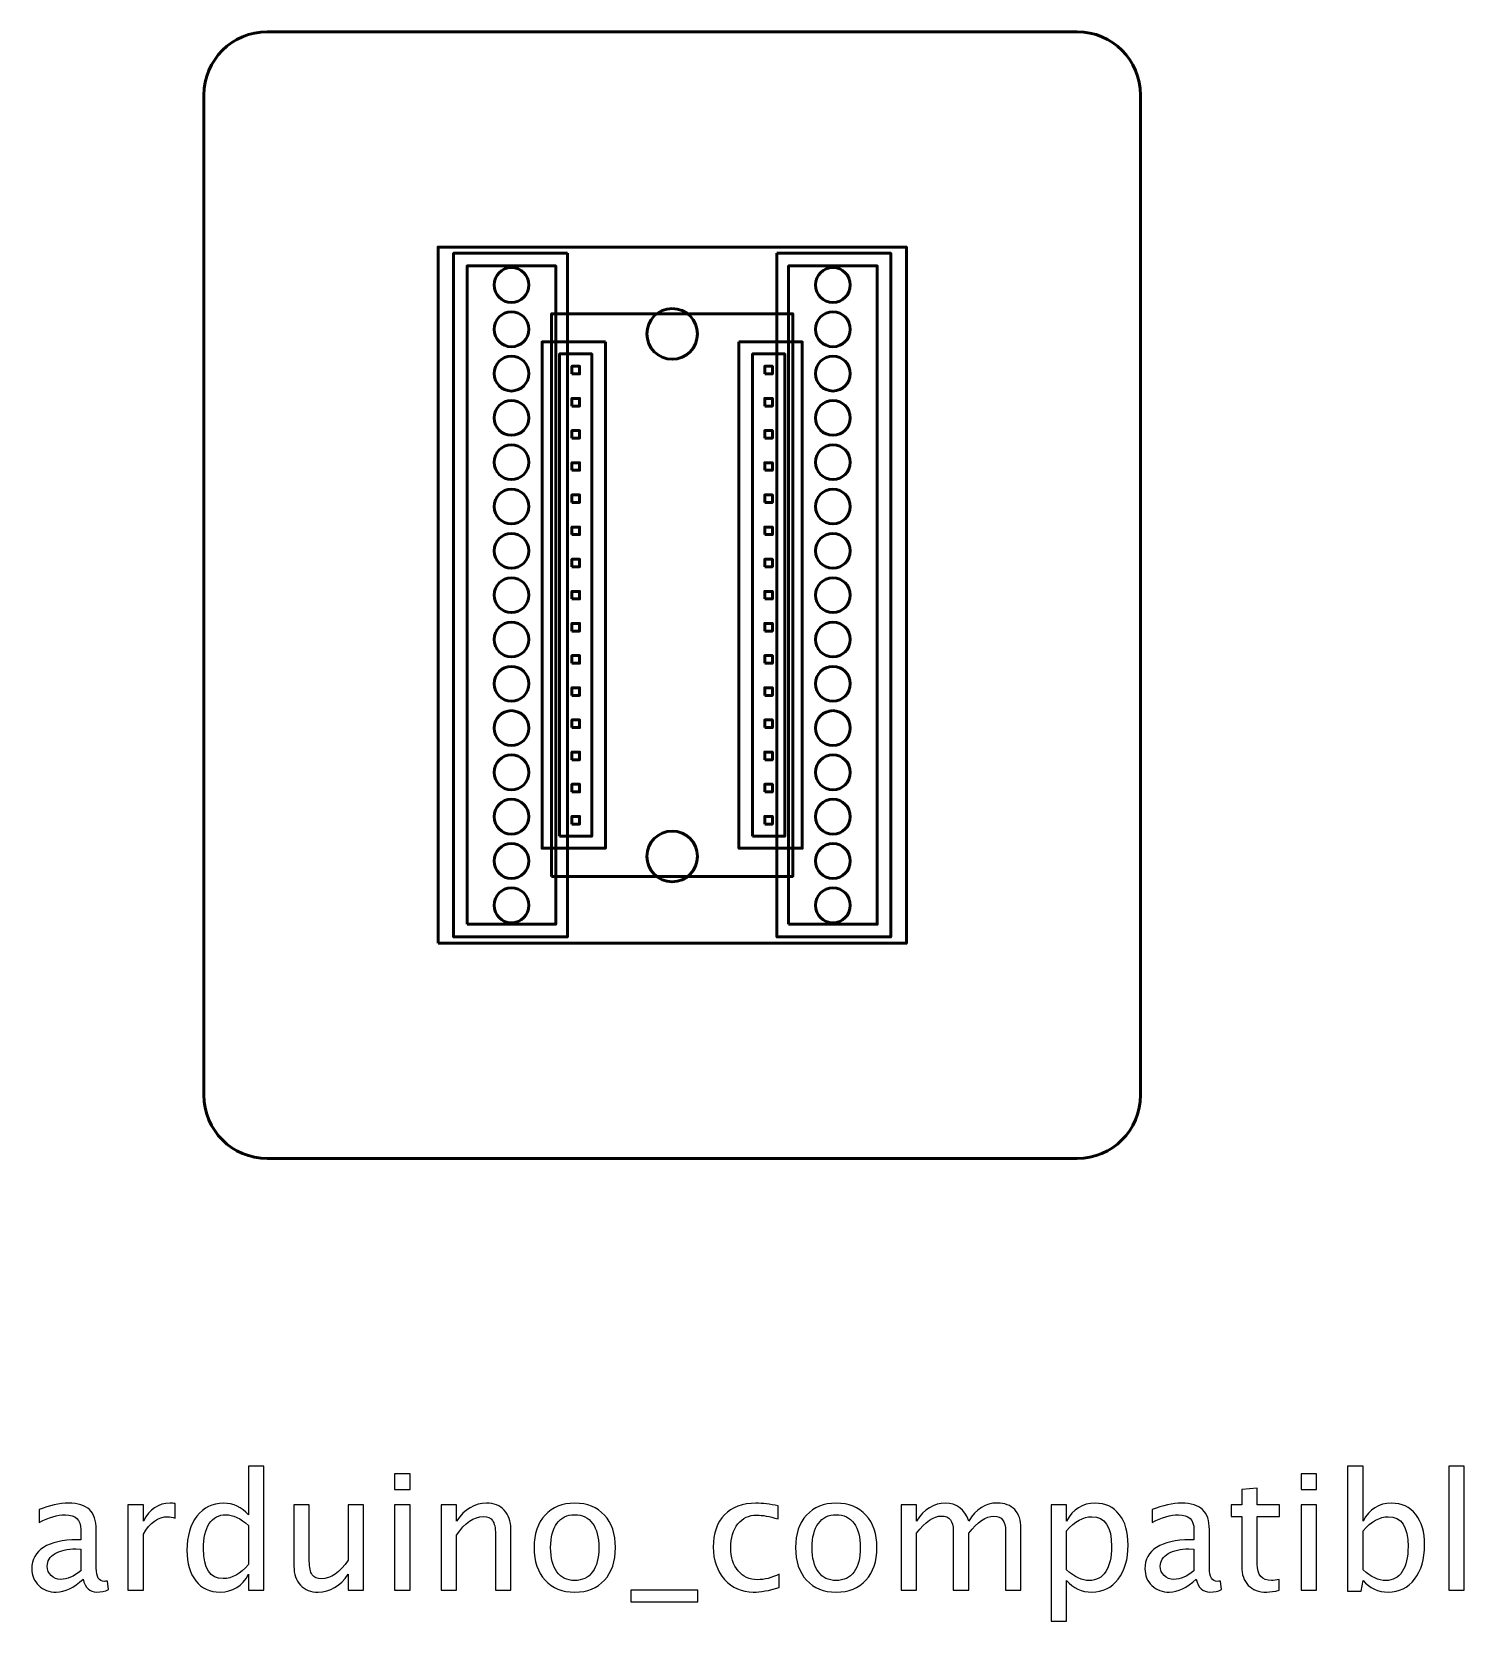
# Model space of a CAD drawing. Header units: centimetres. Extents: x -55 to 43, y -73 to 74.
# Drawn here: x -5.06 to 6.26, y -12.61 to -0.05 of the extents above; entities that cross this region are included whole.
import ezdxf

# ---------------------------------------------------------------- set-up
doc = ezdxf.new("R2010")
doc.units = ezdxf.units.CM
doc.header["$MEASUREMENT"] = 0
doc.layers.add('Layer 1', color=7, linetype='Continuous')

msp = doc.modelspace()

# ---------------------------------------------------------------- linework, layer by layer
at = {"layer": 'Layer 1', "color": 4, "lineweight": 53}
for points in [[(-1.85, -7.25), (1.85, -7.25), (1.85, -1.75), (-1.85, -1.75), (-1.85, -7.25)], [(-1.62, -7.1), (-0.92, -7.1), (-0.92, -1.9), (-1.62, -1.9), (-1.62, -7.1)], [(0.92, -7.1), (1.62, -7.1), (1.62, -1.9), (0.92, -1.9), (0.92, -7.1)], [(-0.9525, -6.7225), (0.9525, -6.7225), (0.9525, -2.2775), (-0.9525, -2.2775), (-0.9525, -6.7225)], [(-0.889, -6.405), (-0.635, -6.405), (-0.635, -2.595), (-0.889, -2.595), (-0.889, -6.405)], [(0.635, -6.405), (0.889, -6.405), (0.889, -2.595), (0.635, -2.595), (0.635, -6.405)], [(-0.792, -2.752), (-0.732, -2.752), (-0.732, -2.692), (-0.792, -2.692), (-0.792, -2.752)], [(0.732, -2.752), (0.792, -2.752), (0.792, -2.692), (0.732, -2.692), (0.732, -2.752)], [(-0.792, -3.006), (-0.732, -3.006), (-0.732, -2.946), (-0.792, -2.946), (-0.792, -3.006)], [(0.732, -3.006), (0.792, -3.006), (0.792, -2.946), (0.732, -2.946), (0.732, -3.006)], [(-0.792, -3.26), (-0.732, -3.26), (-0.732, -3.2), (-0.792, -3.2), (-0.792, -3.26)], [(0.732, -3.26), (0.792, -3.26), (0.792, -3.2), (0.732, -3.2), (0.732, -3.26)], [(-0.792, -3.514), (-0.732, -3.514), (-0.732, -3.454), (-0.792, -3.454), (-0.792, -3.514)], [(0.732, -3.514), (0.792, -3.514), (0.792, -3.454), (0.732, -3.454), (0.732, -3.514)], [(-0.792, -3.768), (-0.732, -3.768), (-0.732, -3.708), (-0.792, -3.708), (-0.792, -3.768)], [(0.732, -3.768), (0.792, -3.768), (0.792, -3.708), (0.732, -3.708), (0.732, -3.768)], [(-0.792, -4.022), (-0.732, -4.022), (-0.732, -3.962), (-0.792, -3.962), (-0.792, -4.022)], [(0.732, -4.022), (0.792, -4.022), (0.792, -3.962), (0.732, -3.962), (0.732, -4.022)], [(-0.792, -4.276), (-0.732, -4.276), (-0.732, -4.216), (-0.792, -4.216), (-0.792, -4.276)], [(0.732, -4.276), (0.792, -4.276), (0.792, -4.216), (0.732, -4.216), (0.732, -4.276)], [(-0.792, -4.53), (-0.732, -4.53), (-0.732, -4.47), (-0.792, -4.47), (-0.792, -4.53)], [(0.732, -4.53), (0.792, -4.53), (0.792, -4.47), (0.732, -4.47), (0.732, -4.53)], [(-0.792, -4.784), (-0.732, -4.784), (-0.732, -4.724), (-0.792, -4.724), (-0.792, -4.784)], [(0.732, -4.784), (0.792, -4.784), (0.792, -4.724), (0.732, -4.724), (0.732, -4.784)], [(-0.792, -5.038), (-0.732, -5.038), (-0.732, -4.978), (-0.792, -4.978), (-0.792, -5.038)], [(0.732, -5.038), (0.792, -5.038), (0.792, -4.978), (0.732, -4.978), (0.732, -5.038)], [(-0.792, -5.292), (-0.732, -5.292), (-0.732, -5.232), (-0.792, -5.232), (-0.792, -5.292)], [(0.732, -5.292), (0.792, -5.292), (0.792, -5.232), (0.732, -5.232), (0.732, -5.292)], [(-0.792, -5.546), (-0.732, -5.546), (-0.732, -5.486), (-0.792, -5.486), (-0.792, -5.546)], [(0.732, -5.546), (0.792, -5.546), (0.792, -5.486), (0.732, -5.486), (0.732, -5.546)], [(-0.792, -5.8), (-0.732, -5.8), (-0.732, -5.74), (-0.792, -5.74), (-0.792, -5.8)], [(0.732, -5.8), (0.792, -5.8), (0.792, -5.74), (0.732, -5.74), (0.732, -5.8)], [(-0.792, -6.054), (-0.732, -6.054), (-0.732, -5.994), (-0.792, -5.994), (-0.792, -6.054)], [(0.732, -6.054), (0.792, -6.054), (0.792, -5.994), (0.732, -5.994), (0.732, -6.054)], [(-0.792, -6.308), (-0.732, -6.308), (-0.732, -6.248), (-0.792, -6.248), (-0.792, -6.308)], [(0.732, -6.308), (0.792, -6.308), (0.792, -6.248), (0.732, -6.248), (0.732, -6.308)]]:
    msp.add_lwpolyline(points, close=True, dxfattribs=at)
for centre, major_axis in [((-1.27, -2.05), (0, 0.1375)), ((1.27, -2.05), (0, 0.1375)), ((0, -2.43625), (0, 0.2)), ((-1.27, -2.4), (0, 0.1375)), ((1.27, -2.4), (0, 0.1375)), ((-1.27, -2.75), (0, 0.1375)), ((1.27, -2.75), (0, 0.1375)), ((-1.27, -3.1), (0, 0.1375)), ((1.27, -3.1), (0, 0.1375)), ((-1.27, -3.45), (0, 0.1375)), ((1.27, -3.45), (0, 0.1375)), ((-1.27, -3.8), (0, 0.1375)), ((1.27, -3.8), (0, 0.1375)), ((-1.27, -4.15), (0, 0.1375)), ((1.27, -4.15), (0, 0.1375)), ((-1.27, -4.5), (0, 0.1375)), ((1.27, -4.5), (0, 0.1375)), ((-1.27, -4.85), (0, 0.1375)), ((1.27, -4.85), (0, 0.1375)), ((-1.27, -5.2), (0, 0.1375)), ((1.27, -5.2), (0, 0.1375)), ((-1.27, -5.55), (0, 0.1375)), ((1.27, -5.55), (0, 0.1375)), ((-1.27, -5.9), (0, 0.1375)), ((1.27, -5.9), (0, 0.1375)), ((-1.27, -6.25), (0, 0.1375)), ((1.27, -6.25), (0, 0.1375)), ((0, -6.56375), (0, 0.2)), ((-1.27, -6.6), (0, 0.1375)), ((1.27, -6.6), (0, 0.1375)), ((-1.27, -6.95), (0, 0.1375)), ((1.27, -6.95), (0, 0.1375))]:
    msp.add_ellipse(centre, major_axis=major_axis, ratio=1, dxfattribs=at)
at = {"layer": 'Layer 1', "lineweight": 53}
for points, knots in [([(-3.7, -8.45), (-3.7, -8.45), (-3.7, -0.55), (-3.7, -0.55), (-3.7, -0.55), (-3.7, -0.27386), (-3.47614, -0.05), (-3.2, -0.05), (-3.2, -0.05), (-3.2, -0.05), (3.2, -0.05), (3.2, -0.05), (3.2, -0.05), (3.47614, -0.05), (3.7, -0.27386), (3.7, -0.55), (3.7, -0.55), (3.7, -0.55), (3.7, -8.45), (3.7, -8.45), (3.7, -8.45), (3.7, -8.72614), (3.47614, -8.95), (3.2, -8.95), (3.2, -8.95), (3.2, -8.95), (-3.2, -8.95), (-3.2, -8.95), (-3.2, -8.95), (-3.47614, -8.95), (-3.7, -8.72614), (-3.7, -8.45)], [0, 0, 0, 0, 0.11111111, 0.11111111, 0.11111111, 0.11111111, 0.22222222, 0.22222222, 0.22222222, 0.22222222, 0.33333333, 0.33333333, 0.33333333, 0.33333333, 0.44444444, 0.44444444, 0.44444444, 0.44444444, 0.55555556, 0.55555556, 0.55555556, 0.55555556, 0.66666667, 0.66666667, 0.66666667, 0.66666667, 0.77777778, 0.77777778, 0.77777778, 0.77777778, 1, 1, 1, 1]), ([(-0.8275, -1.8), (-0.8275, -1.8), (-1.7275, -1.8), (-1.7275, -1.8), (-1.7275, -1.8), (-1.7275, -1.8), (-1.7275, -7.2), (-1.7275, -7.2), (-1.7275, -7.2), (-1.7275, -7.2), (-0.8275, -7.2), (-0.8275, -7.2), (-0.8275, -7.2), (-0.8275, -7.2), (-0.8275, -1.8), (-0.8275, -1.8)], [0, 0, 0, 0, 0.2, 0.2, 0.2, 0.2, 0.4, 0.4, 0.4, 0.4, 0.6, 0.6, 0.6, 0.6, 1, 1, 1, 1]), ([(0.8275, -1.8), (0.8275, -1.8), (1.7275, -1.8), (1.7275, -1.8), (1.7275, -1.8), (1.7275, -1.8), (1.7275, -7.2), (1.7275, -7.2), (1.7275, -7.2), (1.7275, -7.2), (0.8275, -7.2), (0.8275, -7.2), (0.8275, -7.2), (0.8275, -7.2), (0.8275, -1.8), (0.8275, -1.8)], [0, 0, 0, 0, 0.2, 0.2, 0.2, 0.2, 0.4, 0.4, 0.4, 0.4, 0.6, 0.6, 0.6, 0.6, 1, 1, 1, 1]), ([(-0.5275, -2.5), (-0.5275, -2.5), (-1.0275, -2.5), (-1.0275, -2.5), (-1.0275, -2.5), (-1.0275, -2.5), (-1.0275, -6.5), (-1.0275, -6.5), (-1.0275, -6.5), (-1.0275, -6.5), (-0.5275, -6.5), (-0.5275, -6.5), (-0.5275, -6.5), (-0.5275, -6.5), (-0.5275, -2.5), (-0.5275, -2.5)], [0, 0, 0, 0, 0.2, 0.2, 0.2, 0.2, 0.4, 0.4, 0.4, 0.4, 0.6, 0.6, 0.6, 0.6, 1, 1, 1, 1]), ([(0.5275, -2.5), (0.5275, -2.5), (1.0275, -2.5), (1.0275, -2.5), (1.0275, -2.5), (1.0275, -2.5), (1.0275, -6.5), (1.0275, -6.5), (1.0275, -6.5), (1.0275, -6.5), (0.5275, -6.5), (0.5275, -6.5), (0.5275, -6.5), (0.5275, -6.5), (0.5275, -2.5), (0.5275, -2.5)], [0, 0, 0, 0, 0.2, 0.2, 0.2, 0.2, 0.4, 0.4, 0.4, 0.4, 0.6, 0.6, 0.6, 0.6, 1, 1, 1, 1])]:
    msp.add_open_spline(points, degree=3, knots=knots, dxfattribs=at)
at = {"layer": 'Layer 1'}
for points, knots in [([(-3.3473, -12.36003), (-3.3473, -12.36003), (-3.3473, -12.23366), (-3.3473, -12.23366), (-3.3473, -12.23366), (-3.39704, -12.32807), (-3.47197, -12.37527), (-3.57209, -12.37527), (-3.57209, -12.37527), (-3.65337, -12.37527), (-3.71729, -12.34585), (-3.76386, -12.28679), (-3.76386, -12.28679), (-3.81043, -12.22774), (-3.83371, -12.14709), (-3.83371, -12.04486), (-3.83371, -12.04486), (-3.83371, -11.9331), (-3.80725, -11.84314), (-3.75455, -11.77498), (-3.75455, -11.77498), (-3.70163, -11.70704), (-3.6322, -11.67296), (-3.54605, -11.67296), (-3.54605, -11.67296), (-3.46626, -11.67296), (-3.39979, -11.70344), (-3.3473, -11.76461), (-3.3473, -11.76461), (-3.3473, -11.76461), (-3.3473, -11.38086), (-3.3473, -11.38086), (-3.3473, -11.38086), (-3.3473, -11.38086), (-3.22538, -11.38086), (-3.22538, -11.38086), (-3.22538, -11.38086), (-3.22538, -11.38086), (-3.22538, -12.36003), (-3.22538, -12.36003), (-3.22538, -12.36003), (-3.22538, -12.36003), (-3.3473, -12.36003), (-3.3473, -12.36003)], [0, 0, 0, 0, 0.08333333, 0.08333333, 0.08333333, 0.08333333, 0.16666667, 0.16666667, 0.16666667, 0.16666667, 0.25, 0.25, 0.25, 0.25, 0.33333333, 0.33333333, 0.33333333, 0.33333333, 0.41666667, 0.41666667, 0.41666667, 0.41666667, 0.5, 0.5, 0.5, 0.5, 0.58333333, 0.58333333, 0.58333333, 0.58333333, 0.66666667, 0.66666667, 0.66666667, 0.66666667, 0.75, 0.75, 0.75, 0.75, 0.83333333, 0.83333333, 0.83333333, 0.83333333, 1, 1, 1, 1]), ([(5.33653, -12.36765), (5.33653, -12.36765), (5.33653, -11.38086), (5.33653, -11.38086), (5.33653, -11.38086), (5.33653, -11.38086), (5.45845, -11.38086), (5.45845, -11.38086), (5.45845, -11.38086), (5.45845, -11.38086), (5.45845, -11.81414), (5.45845, -11.81414), (5.45845, -11.81414), (5.5084, -11.71995), (5.58355, -11.67296), (5.68366, -11.67296), (5.68366, -11.67296), (5.76473, -11.67296), (5.82844, -11.70238), (5.87501, -11.76144), (5.87501, -11.76144), (5.92158, -11.82049), (5.94486, -11.90114), (5.94486, -12.00337), (5.94486, -12.00337), (5.94486, -12.11471), (5.9184, -12.20467), (5.8657, -12.27282), (5.8657, -12.27282), (5.81299, -12.34119), (5.74357, -12.37527), (5.65763, -12.37527), (5.65763, -12.37527), (5.57783, -12.37527), (5.51137, -12.34479), (5.45845, -12.28362), (5.45845, -12.28362), (5.45845, -12.28362), (5.44363, -12.36765), (5.44363, -12.36765), (5.44363, -12.36765), (5.44363, -12.36765), (5.33653, -12.36765), (5.33653, -12.36765)], [0, 0, 0, 0, 0.08333333, 0.08333333, 0.08333333, 0.08333333, 0.16666667, 0.16666667, 0.16666667, 0.16666667, 0.25, 0.25, 0.25, 0.25, 0.33333333, 0.33333333, 0.33333333, 0.33333333, 0.41666667, 0.41666667, 0.41666667, 0.41666667, 0.5, 0.5, 0.5, 0.5, 0.58333333, 0.58333333, 0.58333333, 0.58333333, 0.66666667, 0.66666667, 0.66666667, 0.66666667, 0.75, 0.75, 0.75, 0.75, 0.83333333, 0.83333333, 0.83333333, 0.83333333, 1, 1, 1, 1]), ([(6.13578, -12.36003), (6.13578, -12.36003), (6.13578, -11.38086), (6.13578, -11.38086), (6.13578, -11.38086), (6.13578, -11.38086), (6.2577, -11.38086), (6.2577, -11.38086), (6.2577, -11.38086), (6.2577, -11.38086), (6.2577, -12.36003), (6.2577, -12.36003), (6.2577, -12.36003), (6.2577, -12.36003), (6.13578, -12.36003), (6.13578, -12.36003)], [0, 0, 0, 0, 0.2, 0.2, 0.2, 0.2, 0.4, 0.4, 0.4, 0.4, 0.6, 0.6, 0.6, 0.6, 1, 1, 1, 1]), ([(-2.19287, -11.56374), (-2.19287, -11.56374), (-2.19287, -11.44182), (-2.19287, -11.44182), (-2.19287, -11.44182), (-2.19287, -11.44182), (-2.07095, -11.44182), (-2.07095, -11.44182), (-2.07095, -11.44182), (-2.07095, -11.44182), (-2.07095, -11.56374), (-2.07095, -11.56374), (-2.07095, -11.56374), (-2.07095, -11.56374), (-2.19287, -11.56374), (-2.19287, -11.56374)], [0, 0, 0, 0, 0.2, 0.2, 0.2, 0.2, 0.4, 0.4, 0.4, 0.4, 0.6, 0.6, 0.6, 0.6, 1, 1, 1, 1]), ([(4.9695, -11.56374), (4.9695, -11.56374), (4.9695, -11.44182), (4.9695, -11.44182), (4.9695, -11.44182), (4.9695, -11.44182), (5.09142, -11.44182), (5.09142, -11.44182), (5.09142, -11.44182), (5.09142, -11.44182), (5.09142, -11.56374), (5.09142, -11.56374), (5.09142, -11.56374), (5.09142, -11.56374), (4.9695, -11.56374), (4.9695, -11.56374)], [0, 0, 0, 0, 0.2, 0.2, 0.2, 0.2, 0.4, 0.4, 0.4, 0.4, 0.6, 0.6, 0.6, 0.6, 1, 1, 1, 1]), ([(-4.65434, -12.2743), (-4.72757, -12.34161), (-4.79806, -12.37527), (-4.86579, -12.37527), (-4.86579, -12.37527), (-4.92146, -12.37527), (-4.96782, -12.35791), (-5.00443, -12.32299), (-5.00443, -12.32299), (-5.04126, -12.28806), (-5.05968, -12.24404), (-5.05968, -12.19091), (-5.05968, -12.19091), (-5.05968, -12.11746), (-5.02878, -12.06094), (-4.96697, -12.02157), (-4.96697, -12.02157), (-4.90516, -11.9822), (-4.81647, -11.96252), (-4.7009, -11.96252), (-4.7009, -11.96252), (-4.7009, -11.96252), (-4.67233, -11.96252), (-4.67233, -11.96252), (-4.67233, -11.96252), (-4.67233, -11.96252), (-4.67233, -11.88145), (-4.67233, -11.88145), (-4.67233, -11.88145), (-4.67233, -11.80335), (-4.71297, -11.7644), (-4.79446, -11.7644), (-4.79446, -11.7644), (-4.85754, -11.7644), (-4.92654, -11.7843), (-5.00126, -11.82409), (-5.00126, -11.82409), (-5.00126, -11.82409), (-5.00126, -11.72376), (-5.00126, -11.72376), (-5.00126, -11.72376), (-4.91913, -11.68989), (-4.84166, -11.67296), (-4.76906, -11.67296), (-4.76906, -11.67296), (-4.69434, -11.67296), (-4.6391, -11.68989), (-4.60375, -11.72397), (-4.60375, -11.72397), (-4.56819, -11.75805), (-4.55041, -11.81054), (-4.55041, -11.88145), (-4.55041, -11.88145), (-4.55041, -11.88145), (-4.55041, -12.18562), (-4.55041, -12.18562), (-4.55041, -12.18562), (-4.55041, -12.25525), (-4.52903, -12.29018), (-4.48606, -12.29018), (-4.48606, -12.29018), (-4.48077, -12.29018), (-4.47294, -12.28933), (-4.46257, -12.28764), (-4.46257, -12.28764), (-4.46257, -12.28764), (-4.45389, -12.35537), (-4.45389, -12.35537), (-4.45389, -12.35537), (-4.48162, -12.36871), (-4.5121, -12.37527), (-4.54554, -12.37527), (-4.54554, -12.37527), (-4.60248, -12.37527), (-4.63867, -12.34161), (-4.65434, -12.2743)], [0, 0, 0, 0, 0.05, 0.05, 0.05, 0.05, 0.1, 0.1, 0.1, 0.1, 0.15, 0.15, 0.15, 0.15, 0.2, 0.2, 0.2, 0.2, 0.25, 0.25, 0.25, 0.25, 0.3, 0.3, 0.3, 0.3, 0.35, 0.35, 0.35, 0.35, 0.4, 0.4, 0.4, 0.4, 0.45, 0.45, 0.45, 0.45, 0.5, 0.5, 0.5, 0.5, 0.55, 0.55, 0.55, 0.55, 0.6, 0.6, 0.6, 0.6, 0.65, 0.65, 0.65, 0.65, 0.7, 0.7, 0.7, 0.7, 0.75, 0.75, 0.75, 0.75, 0.8, 0.8, 0.8, 0.8, 0.85, 0.85, 0.85, 0.85, 0.9, 0.9, 0.9, 0.9, 1, 1, 1, 1]), ([(-4.30001, -12.36003), (-4.30001, -12.36003), (-4.30001, -11.68693), (-4.30001, -11.68693), (-4.30001, -11.68693), (-4.30001, -11.68693), (-4.17809, -11.68693), (-4.17809, -11.68693), (-4.17809, -11.68693), (-4.17809, -11.68693), (-4.17809, -11.81414), (-4.17809, -11.81414), (-4.17809, -11.81414), (-4.12962, -11.71995), (-4.05934, -11.67296), (-3.96706, -11.67296), (-3.96706, -11.67296), (-3.95457, -11.67296), (-3.94145, -11.67402), (-3.9279, -11.67613), (-3.9279, -11.67613), (-3.9279, -11.67613), (-3.9279, -11.79022), (-3.9279, -11.79022), (-3.9279, -11.79022), (-3.94907, -11.78324), (-3.96769, -11.77964), (-3.98378, -11.77964), (-3.98378, -11.77964), (-4.06125, -11.77964), (-4.12602, -11.82536), (-4.17809, -11.91701), (-4.17809, -11.91701), (-4.17809, -11.91701), (-4.17809, -12.36003), (-4.17809, -12.36003), (-4.17809, -12.36003), (-4.17809, -12.36003), (-4.30001, -12.36003), (-4.30001, -12.36003)], [0, 0, 0, 0, 0.09090909, 0.09090909, 0.09090909, 0.09090909, 0.18181818, 0.18181818, 0.18181818, 0.18181818, 0.27272727, 0.27272727, 0.27272727, 0.27272727, 0.36363636, 0.36363636, 0.36363636, 0.36363636, 0.45454545, 0.45454545, 0.45454545, 0.45454545, 0.54545455, 0.54545455, 0.54545455, 0.54545455, 0.63636364, 0.63636364, 0.63636364, 0.63636364, 0.72727273, 0.72727273, 0.72727273, 0.72727273, 0.81818182, 0.81818182, 0.81818182, 0.81818182, 1, 1, 1, 1]), ([(-1.82584, -12.36003), (-1.82584, -12.36003), (-1.82584, -11.68693), (-1.82584, -11.68693), (-1.82584, -11.68693), (-1.82584, -11.68693), (-1.70392, -11.68693), (-1.70392, -11.68693), (-1.70392, -11.68693), (-1.70392, -11.68693), (-1.70392, -11.81414), (-1.70392, -11.81414), (-1.70392, -11.81414), (-1.63936, -11.71995), (-1.5602, -11.67296), (-1.46664, -11.67296), (-1.46664, -11.67296), (-1.4078, -11.67296), (-1.36102, -11.69137), (-1.32652, -11.72842), (-1.32652, -11.72842), (-1.29202, -11.76525), (-1.27466, -11.81499), (-1.27466, -11.87722), (-1.27466, -11.87722), (-1.27466, -11.87722), (-1.27466, -12.36003), (-1.27466, -12.36003), (-1.27466, -12.36003), (-1.27466, -12.36003), (-1.39658, -12.36003), (-1.39658, -12.36003), (-1.39658, -12.36003), (-1.39658, -12.36003), (-1.39658, -11.91701), (-1.39658, -11.91701), (-1.39658, -11.91701), (-1.39658, -11.86706), (-1.40399, -11.8315), (-1.41859, -11.81033), (-1.41859, -11.81033), (-1.43341, -11.78895), (-1.45775, -11.77837), (-1.49183, -11.77837), (-1.49183, -11.77837), (-1.56676, -11.77837), (-1.63746, -11.82726), (-1.70392, -11.92505), (-1.70392, -11.92505), (-1.70392, -11.92505), (-1.70392, -12.36003), (-1.70392, -12.36003), (-1.70392, -12.36003), (-1.70392, -12.36003), (-1.82584, -12.36003), (-1.82584, -12.36003)], [0, 0, 0, 0, 0.06666667, 0.06666667, 0.06666667, 0.06666667, 0.13333333, 0.13333333, 0.13333333, 0.13333333, 0.2, 0.2, 0.2, 0.2, 0.26666667, 0.26666667, 0.26666667, 0.26666667, 0.33333333, 0.33333333, 0.33333333, 0.33333333, 0.4, 0.4, 0.4, 0.4, 0.46666667, 0.46666667, 0.46666667, 0.46666667, 0.53333333, 0.53333333, 0.53333333, 0.53333333, 0.6, 0.6, 0.6, 0.6, 0.66666667, 0.66666667, 0.66666667, 0.66666667, 0.73333333, 0.73333333, 0.73333333, 0.73333333, 0.8, 0.8, 0.8, 0.8, 0.86666667, 0.86666667, 0.86666667, 0.86666667, 1, 1, 1, 1]), ([(-0.76962, -12.37527), (-0.86847, -12.37527), (-0.94678, -12.34373), (-1.00436, -12.28065), (-1.00436, -12.28065), (-1.06214, -12.21758), (-1.09093, -12.13185), (-1.09093, -12.02369), (-1.09093, -12.02369), (-1.09093, -11.91574), (-1.06214, -11.83023), (-1.00436, -11.76736), (-1.00436, -11.76736), (-0.94678, -11.7045), (-0.86847, -11.67296), (-0.76962, -11.67296), (-0.76962, -11.67296), (-0.67077, -11.67296), (-0.59245, -11.7045), (-0.53488, -11.76736), (-0.53488, -11.76736), (-0.4771, -11.83023), (-0.44831, -11.91574), (-0.44831, -12.02369), (-0.44831, -12.02369), (-0.44831, -12.13185), (-0.4771, -12.21758), (-0.53488, -12.28065), (-0.53488, -12.28065), (-0.59245, -12.34373), (-0.67077, -12.37527), (-0.76962, -12.37527)], [0, 0, 0, 0, 0.11111111, 0.11111111, 0.11111111, 0.11111111, 0.22222222, 0.22222222, 0.22222222, 0.22222222, 0.33333333, 0.33333333, 0.33333333, 0.33333333, 0.44444444, 0.44444444, 0.44444444, 0.44444444, 0.55555556, 0.55555556, 0.55555556, 0.55555556, 0.66666667, 0.66666667, 0.66666667, 0.66666667, 0.77777778, 0.77777778, 0.77777778, 0.77777778, 1, 1, 1, 1]), ([(0.84497, -12.33971), (0.76602, -12.36342), (0.69786, -12.37527), (0.6405, -12.37527), (0.6405, -12.37527), (0.54948, -12.37527), (0.47413, -12.34161), (0.41423, -12.27452), (0.41423, -12.27452), (0.35433, -12.20721), (0.32427, -12.12233), (0.32427, -12.02009), (0.32427, -12.02009), (0.32427, -11.91087), (0.3539, -11.82557), (0.41317, -11.76461), (0.41317, -11.76461), (0.47244, -11.70344), (0.5552, -11.67296), (0.66146, -11.67296), (0.66146, -11.67296), (0.71374, -11.67296), (0.77258, -11.68016), (0.83735, -11.69455), (0.83735, -11.69455), (0.83735, -11.69455), (0.83735, -11.79742), (0.83735, -11.79742), (0.83735, -11.79742), (0.76856, -11.7771), (0.71247, -11.76694), (0.66929, -11.76694), (0.66929, -11.76694), (0.60663, -11.76694), (0.55647, -11.79043), (0.519, -11.83721), (0.519, -11.83721), (0.48154, -11.88399), (0.4627, -11.94643), (0.4627, -12.02433), (0.4627, -12.02433), (0.4627, -12.09989), (0.48217, -12.16085), (0.52091, -12.20763), (0.52091, -12.20763), (0.55964, -12.2542), (0.61023, -12.27748), (0.6731, -12.27748), (0.6731, -12.27748), (0.72877, -12.27748), (0.78592, -12.26309), (0.84497, -12.2343), (0.84497, -12.2343), (0.84497, -12.2343), (0.84497, -12.33971), (0.84497, -12.33971)], [0, 0, 0, 0, 0.06666667, 0.06666667, 0.06666667, 0.06666667, 0.13333333, 0.13333333, 0.13333333, 0.13333333, 0.2, 0.2, 0.2, 0.2, 0.26666667, 0.26666667, 0.26666667, 0.26666667, 0.33333333, 0.33333333, 0.33333333, 0.33333333, 0.4, 0.4, 0.4, 0.4, 0.46666667, 0.46666667, 0.46666667, 0.46666667, 0.53333333, 0.53333333, 0.53333333, 0.53333333, 0.6, 0.6, 0.6, 0.6, 0.66666667, 0.66666667, 0.66666667, 0.66666667, 0.73333333, 0.73333333, 0.73333333, 0.73333333, 0.8, 0.8, 0.8, 0.8, 0.86666667, 0.86666667, 0.86666667, 0.86666667, 1, 1, 1, 1]), ([(1.29603, -12.37527), (1.19718, -12.37527), (1.11887, -12.34373), (1.06129, -12.28065), (1.06129, -12.28065), (1.00351, -12.21758), (0.97472, -12.13185), (0.97472, -12.02369), (0.97472, -12.02369), (0.97472, -11.91574), (1.00351, -11.83023), (1.06129, -11.76736), (1.06129, -11.76736), (1.11887, -11.7045), (1.19718, -11.67296), (1.29603, -11.67296), (1.29603, -11.67296), (1.39488, -11.67296), (1.4732, -11.7045), (1.53077, -11.76736), (1.53077, -11.76736), (1.58855, -11.83023), (1.61734, -11.91574), (1.61734, -12.02369), (1.61734, -12.02369), (1.61734, -12.13185), (1.58855, -12.21758), (1.53077, -12.28065), (1.53077, -12.28065), (1.4732, -12.34373), (1.39488, -12.37527), (1.29603, -12.37527)], [0, 0, 0, 0, 0.11111111, 0.11111111, 0.11111111, 0.11111111, 0.22222222, 0.22222222, 0.22222222, 0.22222222, 0.33333333, 0.33333333, 0.33333333, 0.33333333, 0.44444444, 0.44444444, 0.44444444, 0.44444444, 0.55555556, 0.55555556, 0.55555556, 0.55555556, 0.66666667, 0.66666667, 0.66666667, 0.66666667, 0.77777778, 0.77777778, 0.77777778, 0.77777778, 1, 1, 1, 1]), ([(1.80826, -12.36003), (1.80826, -12.36003), (1.80826, -11.68693), (1.80826, -11.68693), (1.80826, -11.68693), (1.80826, -11.68693), (1.93018, -11.68693), (1.93018, -11.68693), (1.93018, -11.68693), (1.93018, -11.68693), (1.93018, -11.81414), (1.93018, -11.81414), (1.93018, -11.81414), (1.98966, -11.71995), (2.06586, -11.67296), (2.1592, -11.67296), (2.1592, -11.67296), (2.24916, -11.67296), (2.31033, -11.71995), (2.34293, -11.81414), (2.34293, -11.81414), (2.40072, -11.7191), (2.47607, -11.67169), (2.56857, -11.67169), (2.56857, -11.67169), (2.62762, -11.67169), (2.67355, -11.68905), (2.70636, -11.72397), (2.70636, -11.72397), (2.73917, -11.7589), (2.75568, -11.80779), (2.75568, -11.87066), (2.75568, -11.87066), (2.75568, -11.87066), (2.75568, -12.36003), (2.75568, -12.36003), (2.75568, -12.36003), (2.75568, -12.36003), (2.63376, -12.36003), (2.63376, -12.36003), (2.63376, -12.36003), (2.63376, -12.36003), (2.63376, -11.89076), (2.63376, -11.89076), (2.63376, -11.89076), (2.63376, -11.81414), (2.60328, -11.77583), (2.54232, -11.77583), (2.54232, -11.77583), (2.47903, -11.77583), (2.41257, -11.82049), (2.34293, -11.91003), (2.34293, -11.91003), (2.34293, -11.91003), (2.34293, -12.36003), (2.34293, -12.36003), (2.34293, -12.36003), (2.34293, -12.36003), (2.22101, -12.36003), (2.22101, -12.36003), (2.22101, -12.36003), (2.22101, -12.36003), (2.22101, -11.89034), (2.22101, -11.89034), (2.22101, -11.89034), (2.22101, -11.81308), (2.19011, -11.77456), (2.12809, -11.77456), (2.12809, -11.77456), (2.06649, -11.77456), (2.00045, -11.81943), (1.93018, -11.90939), (1.93018, -11.90939), (1.93018, -11.90939), (1.93018, -12.36003), (1.93018, -12.36003), (1.93018, -12.36003), (1.93018, -12.36003), (1.80826, -12.36003), (1.80826, -12.36003)], [0, 0, 0, 0, 0.04761905, 0.04761905, 0.04761905, 0.04761905, 0.0952381, 0.0952381, 0.0952381, 0.0952381, 0.14285714, 0.14285714, 0.14285714, 0.14285714, 0.19047619, 0.19047619, 0.19047619, 0.19047619, 0.23809524, 0.23809524, 0.23809524, 0.23809524, 0.28571429, 0.28571429, 0.28571429, 0.28571429, 0.33333333, 0.33333333, 0.33333333, 0.33333333, 0.38095238, 0.38095238, 0.38095238, 0.38095238, 0.42857143, 0.42857143, 0.42857143, 0.42857143, 0.47619048, 0.47619048, 0.47619048, 0.47619048, 0.52380952, 0.52380952, 0.52380952, 0.52380952, 0.57142857, 0.57142857, 0.57142857, 0.57142857, 0.61904762, 0.61904762, 0.61904762, 0.61904762, 0.66666667, 0.66666667, 0.66666667, 0.66666667, 0.71428571, 0.71428571, 0.71428571, 0.71428571, 0.76190476, 0.76190476, 0.76190476, 0.76190476, 0.80952381, 0.80952381, 0.80952381, 0.80952381, 0.85714286, 0.85714286, 0.85714286, 0.85714286, 0.9047619, 0.9047619, 0.9047619, 0.9047619, 1, 1, 1, 1]), ([(2.99402, -12.60514), (2.99402, -12.60514), (2.99402, -11.68693), (2.99402, -11.68693), (2.99402, -11.68693), (2.99402, -11.68693), (3.11594, -11.68693), (3.11594, -11.68693), (3.11594, -11.68693), (3.11594, -11.68693), (3.11594, -11.81414), (3.11594, -11.81414), (3.11594, -11.81414), (3.16589, -11.71995), (3.24104, -11.67296), (3.34115, -11.67296), (3.34115, -11.67296), (3.42222, -11.67296), (3.48593, -11.70238), (3.5325, -11.76144), (3.5325, -11.76144), (3.57907, -11.82049), (3.60235, -11.90114), (3.60235, -12.00337), (3.60235, -12.00337), (3.60235, -12.11471), (3.57589, -12.20467), (3.52319, -12.27282), (3.52319, -12.27282), (3.47048, -12.34119), (3.40106, -12.37527), (3.31512, -12.37527), (3.31512, -12.37527), (3.23532, -12.37527), (3.16886, -12.34479), (3.11594, -12.28362), (3.11594, -12.28362), (3.11594, -12.28362), (3.11594, -12.60514), (3.11594, -12.60514), (3.11594, -12.60514), (3.11594, -12.60514), (2.99402, -12.60514), (2.99402, -12.60514)], [0, 0, 0, 0, 0.08333333, 0.08333333, 0.08333333, 0.08333333, 0.16666667, 0.16666667, 0.16666667, 0.16666667, 0.25, 0.25, 0.25, 0.25, 0.33333333, 0.33333333, 0.33333333, 0.33333333, 0.41666667, 0.41666667, 0.41666667, 0.41666667, 0.5, 0.5, 0.5, 0.5, 0.58333333, 0.58333333, 0.58333333, 0.58333333, 0.66666667, 0.66666667, 0.66666667, 0.66666667, 0.75, 0.75, 0.75, 0.75, 0.83333333, 0.83333333, 0.83333333, 0.83333333, 1, 1, 1, 1]), ([(4.14019, -12.2743), (4.06696, -12.34161), (3.99647, -12.37527), (3.92874, -12.37527), (3.92874, -12.37527), (3.87307, -12.37527), (3.82671, -12.35791), (3.7901, -12.32299), (3.7901, -12.32299), (3.75327, -12.28806), (3.73485, -12.24404), (3.73485, -12.19091), (3.73485, -12.19091), (3.73485, -12.11746), (3.76575, -12.06094), (3.82756, -12.02157), (3.82756, -12.02157), (3.88937, -11.9822), (3.97806, -11.96252), (4.09363, -11.96252), (4.09363, -11.96252), (4.09363, -11.96252), (4.1222, -11.96252), (4.1222, -11.96252), (4.1222, -11.96252), (4.1222, -11.96252), (4.1222, -11.88145), (4.1222, -11.88145), (4.1222, -11.88145), (4.1222, -11.80335), (4.08156, -11.7644), (4.00007, -11.7644), (4.00007, -11.7644), (3.93699, -11.7644), (3.86799, -11.7843), (3.79327, -11.82409), (3.79327, -11.82409), (3.79327, -11.82409), (3.79327, -11.72376), (3.79327, -11.72376), (3.79327, -11.72376), (3.8754, -11.68989), (3.95287, -11.67296), (4.02547, -11.67296), (4.02547, -11.67296), (4.10019, -11.67296), (4.15543, -11.68989), (4.19078, -11.72397), (4.19078, -11.72397), (4.22634, -11.75805), (4.24412, -11.81054), (4.24412, -11.88145), (4.24412, -11.88145), (4.24412, -11.88145), (4.24412, -12.18562), (4.24412, -12.18562), (4.24412, -12.18562), (4.24412, -12.25525), (4.2655, -12.29018), (4.30847, -12.29018), (4.30847, -12.29018), (4.31376, -12.29018), (4.32159, -12.28933), (4.33196, -12.28764), (4.33196, -12.28764), (4.33196, -12.28764), (4.34064, -12.35537), (4.34064, -12.35537), (4.34064, -12.35537), (4.31291, -12.36871), (4.28243, -12.37527), (4.24899, -12.37527), (4.24899, -12.37527), (4.19205, -12.37527), (4.15586, -12.34161), (4.14019, -12.2743)], [0, 0, 0, 0, 0.05, 0.05, 0.05, 0.05, 0.1, 0.1, 0.1, 0.1, 0.15, 0.15, 0.15, 0.15, 0.2, 0.2, 0.2, 0.2, 0.25, 0.25, 0.25, 0.25, 0.3, 0.3, 0.3, 0.3, 0.35, 0.35, 0.35, 0.35, 0.4, 0.4, 0.4, 0.4, 0.45, 0.45, 0.45, 0.45, 0.5, 0.5, 0.5, 0.5, 0.55, 0.55, 0.55, 0.55, 0.6, 0.6, 0.6, 0.6, 0.65, 0.65, 0.65, 0.65, 0.7, 0.7, 0.7, 0.7, 0.75, 0.75, 0.75, 0.75, 0.8, 0.8, 0.8, 0.8, 0.85, 0.85, 0.85, 0.85, 0.9, 0.9, 0.9, 0.9, 1, 1, 1, 1]), ([(4.79551, -12.35982), (4.75783, -12.37019), (4.72503, -12.37527), (4.6973, -12.37527), (4.6973, -12.37527), (4.63507, -12.37527), (4.5866, -12.35749), (4.55188, -12.32193), (4.55188, -12.32193), (4.51696, -12.28637), (4.4996, -12.23705), (4.4996, -12.17376), (4.4996, -12.17376), (4.4996, -12.17376), (4.4996, -11.77837), (4.4996, -11.77837), (4.4996, -11.77837), (4.4996, -11.77837), (4.41536, -11.77837), (4.41536, -11.77837), (4.41536, -11.77837), (4.41536, -11.77837), (4.41536, -11.68693), (4.41536, -11.68693), (4.41536, -11.68693), (4.41536, -11.68693), (4.4996, -11.68693), (4.4996, -11.68693), (4.4996, -11.68693), (4.4996, -11.68693), (4.4996, -11.56522), (4.4996, -11.56522), (4.4996, -11.56522), (4.4996, -11.56522), (4.62152, -11.55358), (4.62152, -11.55358), (4.62152, -11.55358), (4.62152, -11.55358), (4.62152, -11.68693), (4.62152, -11.68693), (4.62152, -11.68693), (4.62152, -11.68693), (4.79805, -11.68693), (4.79805, -11.68693), (4.79805, -11.68693), (4.79805, -11.68693), (4.79805, -11.77837), (4.79805, -11.77837), (4.79805, -11.77837), (4.79805, -11.77837), (4.62152, -11.77837), (4.62152, -11.77837), (4.62152, -11.77837), (4.62152, -11.77837), (4.62152, -12.15175), (4.62152, -12.15175), (4.62152, -12.15175), (4.62152, -12.2398), (4.65983, -12.28383), (4.73624, -12.28383), (4.73624, -12.28383), (4.75254, -12.28383), (4.77223, -12.28108), (4.79551, -12.27579), (4.79551, -12.27579), (4.79551, -12.27579), (4.79551, -12.35982), (4.79551, -12.35982)], [0, 0, 0, 0, 0.05555556, 0.05555556, 0.05555556, 0.05555556, 0.11111111, 0.11111111, 0.11111111, 0.11111111, 0.16666667, 0.16666667, 0.16666667, 0.16666667, 0.22222222, 0.22222222, 0.22222222, 0.22222222, 0.27777778, 0.27777778, 0.27777778, 0.27777778, 0.33333333, 0.33333333, 0.33333333, 0.33333333, 0.38888889, 0.38888889, 0.38888889, 0.38888889, 0.44444444, 0.44444444, 0.44444444, 0.44444444, 0.5, 0.5, 0.5, 0.5, 0.55555556, 0.55555556, 0.55555556, 0.55555556, 0.61111111, 0.61111111, 0.61111111, 0.61111111, 0.66666667, 0.66666667, 0.66666667, 0.66666667, 0.72222222, 0.72222222, 0.72222222, 0.72222222, 0.77777778, 0.77777778, 0.77777778, 0.77777778, 0.83333333, 0.83333333, 0.83333333, 0.83333333, 0.88888889, 0.88888889, 0.88888889, 0.88888889, 1, 1, 1, 1]), ([(-3.3473, -11.84801), (-3.41059, -11.79234), (-3.47049, -11.7644), (-3.52722, -11.7644), (-3.52722, -11.7644), (-3.5831, -11.7644), (-3.62628, -11.78768), (-3.65697, -11.83446), (-3.65697, -11.83446), (-3.68766, -11.88103), (-3.7029, -11.94707), (-3.7029, -12.03258), (-3.7029, -12.03258), (-3.7029, -12.18985), (-3.65083, -12.26859), (-3.54648, -12.26859), (-3.54648, -12.26859), (-3.47874, -12.26859), (-3.41228, -12.23155), (-3.3473, -12.15768), (-3.3473, -12.15768), (-3.3473, -12.15768), (-3.3473, -11.84801), (-3.3473, -11.84801)], [0, 0, 0, 0, 0.14285714, 0.14285714, 0.14285714, 0.14285714, 0.28571429, 0.28571429, 0.28571429, 0.28571429, 0.42857143, 0.42857143, 0.42857143, 0.42857143, 0.57142857, 0.57142857, 0.57142857, 0.57142857, 0.71428571, 0.71428571, 0.71428571, 0.71428571, 1, 1, 1, 1]), ([(-2.55948, -12.36003), (-2.55948, -12.36003), (-2.55948, -12.23345), (-2.55948, -12.23345), (-2.55948, -12.23345), (-2.62446, -12.32807), (-2.70341, -12.37527), (-2.79612, -12.37527), (-2.79612, -12.37527), (-2.85497, -12.37527), (-2.90174, -12.35685), (-2.93646, -12.31981), (-2.93646, -12.31981), (-2.97138, -12.28277), (-2.98874, -12.23303), (-2.98874, -12.17016), (-2.98874, -12.17016), (-2.98874, -12.17016), (-2.98874, -11.68693), (-2.98874, -11.68693), (-2.98874, -11.68693), (-2.98874, -11.68693), (-2.86682, -11.68693), (-2.86682, -11.68693), (-2.86682, -11.68693), (-2.86682, -11.68693), (-2.86682, -12.13037), (-2.86682, -12.13037), (-2.86682, -12.13037), (-2.86682, -12.18096), (-2.85941, -12.21673), (-2.84481, -12.2379), (-2.84481, -12.2379), (-2.82999, -12.25928), (-2.80544, -12.26986), (-2.77093, -12.26986), (-2.77093, -12.26986), (-2.69643, -12.26986), (-2.62573, -12.22096), (-2.55948, -12.12296), (-2.55948, -12.12296), (-2.55948, -12.12296), (-2.55948, -11.68693), (-2.55948, -11.68693), (-2.55948, -11.68693), (-2.55948, -11.68693), (-2.43756, -11.68693), (-2.43756, -11.68693), (-2.43756, -11.68693), (-2.43756, -11.68693), (-2.43756, -12.36003), (-2.43756, -12.36003), (-2.43756, -12.36003), (-2.43756, -12.36003), (-2.55948, -12.36003), (-2.55948, -12.36003)], [0, 0, 0, 0, 0.06666667, 0.06666667, 0.06666667, 0.06666667, 0.13333333, 0.13333333, 0.13333333, 0.13333333, 0.2, 0.2, 0.2, 0.2, 0.26666667, 0.26666667, 0.26666667, 0.26666667, 0.33333333, 0.33333333, 0.33333333, 0.33333333, 0.4, 0.4, 0.4, 0.4, 0.46666667, 0.46666667, 0.46666667, 0.46666667, 0.53333333, 0.53333333, 0.53333333, 0.53333333, 0.6, 0.6, 0.6, 0.6, 0.66666667, 0.66666667, 0.66666667, 0.66666667, 0.73333333, 0.73333333, 0.73333333, 0.73333333, 0.8, 0.8, 0.8, 0.8, 0.86666667, 0.86666667, 0.86666667, 0.86666667, 1, 1, 1, 1]), ([(-2.19287, -12.36003), (-2.19287, -12.36003), (-2.19287, -11.68693), (-2.19287, -11.68693), (-2.19287, -11.68693), (-2.19287, -11.68693), (-2.07095, -11.68693), (-2.07095, -11.68693), (-2.07095, -11.68693), (-2.07095, -11.68693), (-2.07095, -12.36003), (-2.07095, -12.36003), (-2.07095, -12.36003), (-2.07095, -12.36003), (-2.19287, -12.36003), (-2.19287, -12.36003)], [0, 0, 0, 0, 0.2, 0.2, 0.2, 0.2, 0.4, 0.4, 0.4, 0.4, 0.6, 0.6, 0.6, 0.6, 1, 1, 1, 1]), ([(-0.76983, -12.28383), (-0.70951, -12.28383), (-0.66252, -12.26118), (-0.62907, -12.21567), (-0.62907, -12.21567), (-0.59584, -12.17038), (-0.57912, -12.10624), (-0.57912, -12.02369), (-0.57912, -12.02369), (-0.57912, -11.94135), (-0.59584, -11.87743), (-0.62907, -11.83213), (-0.62907, -11.83213), (-0.66252, -11.78705), (-0.70951, -11.7644), (-0.76983, -11.7644), (-0.76983, -11.7644), (-0.83037, -11.7644), (-0.87736, -11.78705), (-0.91038, -11.83213), (-0.91038, -11.83213), (-0.94361, -11.87743), (-0.96012, -11.94135), (-0.96012, -12.02369), (-0.96012, -12.02369), (-0.96012, -12.10624), (-0.94361, -12.17038), (-0.91038, -12.21567), (-0.91038, -12.21567), (-0.87736, -12.26118), (-0.83037, -12.28383), (-0.76983, -12.28383)], [0, 0, 0, 0, 0.11111111, 0.11111111, 0.11111111, 0.11111111, 0.22222222, 0.22222222, 0.22222222, 0.22222222, 0.33333333, 0.33333333, 0.33333333, 0.33333333, 0.44444444, 0.44444444, 0.44444444, 0.44444444, 0.55555556, 0.55555556, 0.55555556, 0.55555556, 0.66666667, 0.66666667, 0.66666667, 0.66666667, 0.77777778, 0.77777778, 0.77777778, 0.77777778, 1, 1, 1, 1]), ([(1.29582, -12.28383), (1.35614, -12.28383), (1.40313, -12.26118), (1.43658, -12.21567), (1.43658, -12.21567), (1.46981, -12.17038), (1.48653, -12.10624), (1.48653, -12.02369), (1.48653, -12.02369), (1.48653, -11.94135), (1.46981, -11.87743), (1.43658, -11.83213), (1.43658, -11.83213), (1.40313, -11.78705), (1.35614, -11.7644), (1.29582, -11.7644), (1.29582, -11.7644), (1.23528, -11.7644), (1.18829, -11.78705), (1.15527, -11.83213), (1.15527, -11.83213), (1.12204, -11.87743), (1.10553, -11.94135), (1.10553, -12.02369), (1.10553, -12.02369), (1.10553, -12.10624), (1.12204, -12.17038), (1.15527, -12.21567), (1.15527, -12.21567), (1.18829, -12.26118), (1.23528, -12.28383), (1.29582, -12.28383)], [0, 0, 0, 0, 0.11111111, 0.11111111, 0.11111111, 0.11111111, 0.22222222, 0.22222222, 0.22222222, 0.22222222, 0.33333333, 0.33333333, 0.33333333, 0.33333333, 0.44444444, 0.44444444, 0.44444444, 0.44444444, 0.55555556, 0.55555556, 0.55555556, 0.55555556, 0.66666667, 0.66666667, 0.66666667, 0.66666667, 0.77777778, 0.77777778, 0.77777778, 0.77777778, 1, 1, 1, 1]), ([(3.11594, -12.19959), (3.17881, -12.25568), (3.23871, -12.28383), (3.29565, -12.28383), (3.29565, -12.28383), (3.35174, -12.28383), (3.39513, -12.26033), (3.42561, -12.21356), (3.42561, -12.21356), (3.4563, -12.16678), (3.47154, -12.10095), (3.47154, -12.01586), (3.47154, -12.01586), (3.47154, -11.85838), (3.41947, -11.77964), (3.31533, -11.77964), (3.31533, -11.77964), (3.24717, -11.77964), (3.18071, -11.81647), (3.11594, -11.89034), (3.11594, -11.89034), (3.11594, -11.89034), (3.11594, -12.19959), (3.11594, -12.19959)], [0, 0, 0, 0, 0.14285714, 0.14285714, 0.14285714, 0.14285714, 0.28571429, 0.28571429, 0.28571429, 0.28571429, 0.42857143, 0.42857143, 0.42857143, 0.42857143, 0.57142857, 0.57142857, 0.57142857, 0.57142857, 0.71428571, 0.71428571, 0.71428571, 0.71428571, 1, 1, 1, 1]), ([(4.9695, -12.36003), (4.9695, -12.36003), (4.9695, -11.68693), (4.9695, -11.68693), (4.9695, -11.68693), (4.9695, -11.68693), (5.09142, -11.68693), (5.09142, -11.68693), (5.09142, -11.68693), (5.09142, -11.68693), (5.09142, -12.36003), (5.09142, -12.36003), (5.09142, -12.36003), (5.09142, -12.36003), (4.9695, -12.36003), (4.9695, -12.36003)], [0, 0, 0, 0, 0.2, 0.2, 0.2, 0.2, 0.4, 0.4, 0.4, 0.4, 0.6, 0.6, 0.6, 0.6, 1, 1, 1, 1]), ([(5.45845, -12.19959), (5.52132, -12.25568), (5.58122, -12.28383), (5.63816, -12.28383), (5.63816, -12.28383), (5.69425, -12.28383), (5.73764, -12.26033), (5.76812, -12.21356), (5.76812, -12.21356), (5.79881, -12.16678), (5.81405, -12.10095), (5.81405, -12.01586), (5.81405, -12.01586), (5.81405, -11.85838), (5.76198, -11.77964), (5.65784, -11.77964), (5.65784, -11.77964), (5.58968, -11.77964), (5.52322, -11.81647), (5.45845, -11.89034), (5.45845, -11.89034), (5.45845, -11.89034), (5.45845, -12.19959), (5.45845, -12.19959)], [0, 0, 0, 0, 0.14285714, 0.14285714, 0.14285714, 0.14285714, 0.28571429, 0.28571429, 0.28571429, 0.28571429, 0.42857143, 0.42857143, 0.42857143, 0.42857143, 0.57142857, 0.57142857, 0.57142857, 0.57142857, 0.71428571, 0.71428571, 0.71428571, 0.71428571, 1, 1, 1, 1]), ([(-4.67233, -12.20784), (-4.67233, -12.20784), (-4.67233, -12.03491), (-4.67233, -12.03491), (-4.67233, -12.03491), (-4.67233, -12.03491), (-4.71149, -12.03364), (-4.71149, -12.03364), (-4.71149, -12.03364), (-4.77922, -12.03364), (-4.83383, -12.04613), (-4.87553, -12.0711), (-4.87553, -12.0711), (-4.91702, -12.09629), (-4.93776, -12.12952), (-4.93776, -12.17101), (-4.93776, -12.17101), (-4.93776, -12.20001), (-4.92739, -12.22456), (-4.90686, -12.24467), (-4.90686, -12.24467), (-4.88611, -12.26478), (-4.86092, -12.27494), (-4.83108, -12.27494), (-4.83108, -12.27494), (-4.78028, -12.27494), (-4.72736, -12.2525), (-4.67233, -12.20784)], [0, 0, 0, 0, 0.125, 0.125, 0.125, 0.125, 0.25, 0.25, 0.25, 0.25, 0.375, 0.375, 0.375, 0.375, 0.5, 0.5, 0.5, 0.5, 0.625, 0.625, 0.625, 0.625, 0.75, 0.75, 0.75, 0.75, 1, 1, 1, 1]), ([(4.1222, -12.20784), (4.1222, -12.20784), (4.1222, -12.03491), (4.1222, -12.03491), (4.1222, -12.03491), (4.1222, -12.03491), (4.08304, -12.03364), (4.08304, -12.03364), (4.08304, -12.03364), (4.01531, -12.03364), (3.9607, -12.04613), (3.919, -12.0711), (3.919, -12.0711), (3.87751, -12.09629), (3.85677, -12.12952), (3.85677, -12.17101), (3.85677, -12.17101), (3.85677, -12.20001), (3.86714, -12.22456), (3.88767, -12.24467), (3.88767, -12.24467), (3.90842, -12.26478), (3.93361, -12.27494), (3.96345, -12.27494), (3.96345, -12.27494), (4.01425, -12.27494), (4.06717, -12.2525), (4.1222, -12.20784)], [0, 0, 0, 0, 0.125, 0.125, 0.125, 0.125, 0.25, 0.25, 0.25, 0.25, 0.375, 0.375, 0.375, 0.375, 0.5, 0.5, 0.5, 0.5, 0.625, 0.625, 0.625, 0.625, 0.75, 0.75, 0.75, 0.75, 1, 1, 1, 1]), ([(-0.32597, -12.45147), (-0.32597, -12.45147), (-0.32597, -12.36003), (-0.32597, -12.36003), (-0.32597, -12.36003), (-0.32597, -12.36003), (0.20235, -12.36003), (0.20235, -12.36003), (0.20235, -12.36003), (0.20235, -12.36003), (0.20235, -12.45147), (0.20235, -12.45147), (0.20235, -12.45147), (0.20235, -12.45147), (-0.32597, -12.45147), (-0.32597, -12.45147)], [0, 0, 0, 0, 0.2, 0.2, 0.2, 0.2, 0.4, 0.4, 0.4, 0.4, 0.6, 0.6, 0.6, 0.6, 1, 1, 1, 1])]:
    msp.add_open_spline(points, degree=3, knots=knots, dxfattribs=at)

doc.saveas('drawing.dxf')
